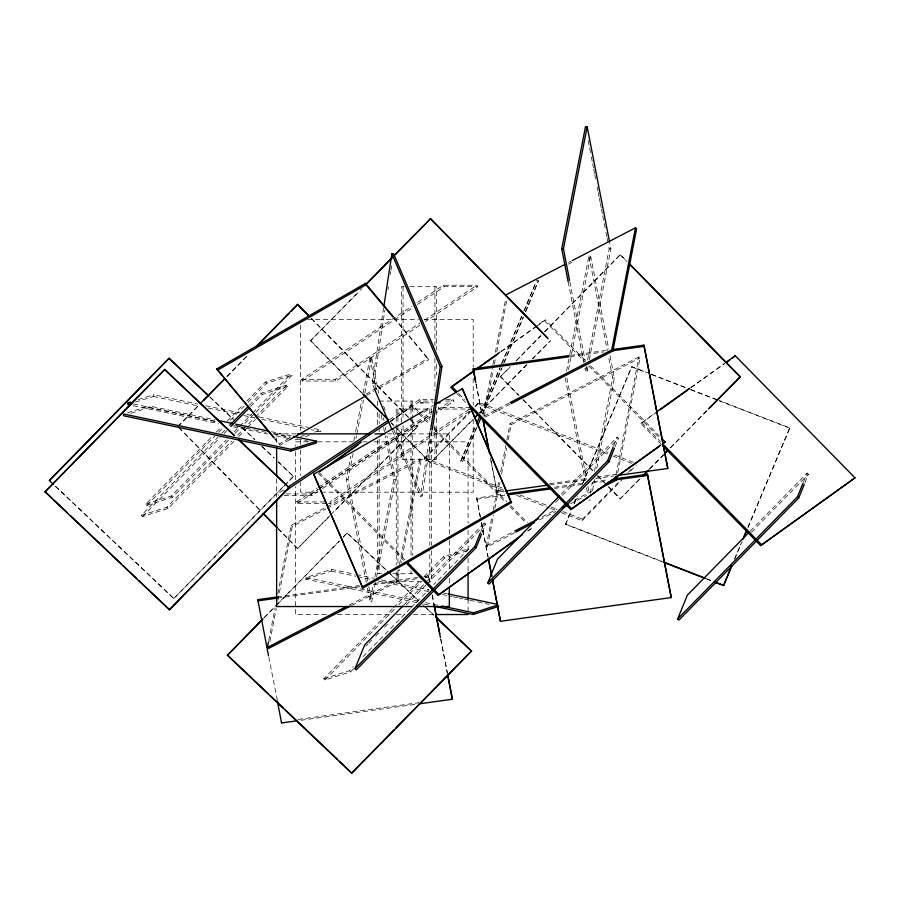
<?xml version="1.0" encoding="UTF-8"?>
<svg xmlns="http://www.w3.org/2000/svg" width="900" height="900" viewBox="0 0 900 900"><rect width="100%" height="100%" fill="white"/><g stroke="black" fill="none" stroke-linecap="round" stroke-linejoin="round"><path stroke-width="0.67" stroke-dasharray="4.5 3.38" d="M55.462 486.473L173.734 598.613L283.702 486.202M173.734 598.613L293.512 476.505L278.235 461.689M343.249 537.21L347.197 532.89L386.955 570.589M374.85 389.779L372.105 383.366L383.67 307.598M376.493 389.61L373.748 383.186L384.896 310.185M388.058 289.519L388.474 286.762M390.364 274.365L390.791 271.609M390.994 270.236L391.838 264.724M432.034 431.325L422.145 496.069L420.491 496.238L430.38 431.494M268.74 640.586L275.141 607.658M277.808 593.944L291.127 525.341L325.834 507.375M269.865 641.61L276.266 608.681M277.864 600.446L292.252 526.365L325.721 509.04M366.3 582.514L346.309 479.621L350.843 456.3M353.779 441.202L355.376 432.968M355.646 431.606L361.766 400.05M363.105 393.188L370.035 357.514L371.723 357.514L378.652 393.188M367.729 581.141L348.007 479.621L353.07 453.555M356.006 438.457L356.535 435.713M356.805 434.34L363.465 400.05M364.793 393.188L371.723 357.514M375.457 582.514L371.723 601.729L370.035 601.729L373.23 585.259M374.827 577.035L393.75 479.621L385.223 435.713M376.526 577.035L395.438 479.621L386.91 435.713M349.223 605.104L396.315 580.725L398.452 569.745M399.521 564.255L420.03 458.618L421.155 459.641L401.175 562.534M351.585 605.486L397.44 581.749L399.836 569.396M483.109 415.305L492.705 365.918M492.975 364.545L494.032 359.055M495.371 352.192L505.766 298.688M484.234 416.329L493.29 369.675M494.359 364.196L495.697 357.334M496.755 351.844L506.88 299.711M514.699 532.688L487.429 546.806L486.304 545.783L492.165 515.599M493.234 510.109L499.095 479.925M500.692 471.69L505.755 445.624M506.824 440.134L510.019 423.675L638.921 356.951L640.046 357.975L617.67 473.22M487.429 546.806L493.56 515.25M494.887 508.387L499.95 482.321M501.548 474.086L506.61 448.02M508.207 439.785L511.144 424.699L640.046 357.975M566.539 371.093L569.464 355.995M569.734 354.634L588.926 255.847L590.614 255.847L608.738 349.144M568.496 369.72L590.614 255.847M587.959 366.84L587.16 370.957L585.461 370.957L586.26 366.84M587.599 359.978L609.176 248.85L608.377 244.732M589.286 359.978L610.875 248.85L609.806 243.36M590.254 493.2L592.391 482.22M594.518 471.24L612.641 377.955L608.377 355.995M592.481 490.455L594.607 479.475M596.745 468.506L614.329 377.955L609.806 354.634M616.005 474.941L638.921 356.951M131.04 413.28L148.916 407.621L149.254 405.934L215.123 419.827M135.394 402.086L153.27 396.428L153.607 394.729L197.516 403.999M314.156 428.603L321.007 430.054L320.67 431.741L311.074 429.716M416.936 602.606L305.786 579.161L306.124 577.474L331.65 569.374L354.983 574.301M305.786 579.161L331.312 571.061L331.65 569.374M503.719 490.32L424.091 459.45L424.53 457.942L470.07 411.3M475.447 406.856L478.789 402.368L608.018 452.464M561.161 512.584L582.041 520.684L582.48 519.165L619.301 481.455M477.09 426.994L462.386 461.812L460.8 461.149L475.335 425.824M462.386 461.812L476.921 426.488M524.486 310.264L536.85 280.091L538.436 280.766L525.533 312.221M480.892 531.585L484.447 522.844L485.685 524.048L482.13 532.789M613.688 445.804L617.231 437.074L618.48 438.266L614.419 448.256M803.565 481.804L807.12 473.074L808.357 474.266L804.296 484.256M480.78 412.92L500.918 365.209M501.457 363.915L523.238 312.334M523.778 311.051L535.759 282.679M460.8 461.149L476.032 425.036M480.938 413.426L499.995 368.291M502.166 363.139L521.764 316.71M482.366 413.595L501.424 368.46M503.595 363.296L523.192 316.879M525.375 311.715L538.436 280.766M482.524 414.101L502.121 367.673M504.304 362.52L523.361 317.374M662.22 561.791L565.627 524.351L570.859 511.099M574.121 503.359L576.304 498.195M582.289 484.009L631.822 366.66L650.104 373.736M565.627 524.351L571.613 510.165M574.335 503.719L577.597 495.979M583.043 483.086L631.822 366.66M734.254 559.418L740.779 543.949M747.855 527.175L789.773 427.882L719.28 400.556M735.008 558.495L742.084 541.733M748.069 527.546L789.773 427.882M390.06 422.021L412.549 405.529L418.444 411.536M536.535 326.475L545.344 319.759L585.596 360.787M661.477 444.521L640.856 423.495L655.369 412.706M474.907 406.339L478.789 402.368M424.091 459.45L470.599 411.817M628.02 472.522L632.869 467.561M582.041 520.684L621.765 479.993M630.484 471.06L636.3 465.109M177.716 426.532L199.316 404.516M226.811 376.493L248.411 354.476M178.054 426.532L198.675 405.517M227.138 376.493L248.737 354.476M228.42 440.201L172.463 497.25L146.936 505.339L145.721 504.124L212.479 436.061M216.405 432.067L221.31 427.061M227.205 421.054L242.91 405.045M246.847 401.04L265.5 382.016L291.026 373.928L292.241 375.142L242.167 426.195M146.936 505.339L214.672 436.286M218.61 432.281L223.515 427.275M230.389 420.266L244.136 406.26M248.062 402.255L266.715 383.243L292.241 375.142M361.564 392.805L310.511 340.751L358.616 291.713M310.511 340.751L361.901 288.709M233.899 441.394L168.109 508.444L142.582 516.544L141.368 515.329L217.946 437.254M221.873 433.249L224.82 430.245M249.368 405.225L261.146 393.221L286.673 385.121L287.887 386.348L256.477 418.376M142.582 516.544L220.151 437.479M224.078 433.474L227.014 430.47M250.583 406.451L262.361 394.436L287.887 386.348M145.721 504.124L171.248 496.035L226.226 439.988M234.079 431.978L251.752 413.966M252.731 412.965L291.026 373.928M235.294 433.192L241.189 427.196M141.368 515.329L166.894 507.229L231.694 441.169M237.589 435.173L254.273 418.151M255.263 417.15L286.673 385.121M238.804 436.387L246.656 428.377M247.635 427.376L255.487 419.377M284.692 485.201L293.524 476.19M277.864 528.626L297.495 548.64L329.895 515.61M330.874 514.609L417.611 426.532L333.18 512.606M297.495 548.64L329.254 516.611M263.745 617.962L274.545 606.949M275.524 605.947L339.345 540.9M343.271 536.895L347.197 532.89M519.041 395.775L500.389 376.751L510.21 366.75M516.094 360.743L540.641 335.723M544.567 331.718L620.168 254.644L626.389 260.651M264.713 617.276L276.491 605.273M277.47 604.271L339.322 541.215M500.389 376.751L510.536 366.75M516.431 360.743L540.979 335.723M544.905 331.718L620.505 254.644M394.942 426.825L430.29 462.859L472.5 419.827M479.374 412.819L526.5 364.781M532.395 358.774L550.406 340.751L532.733 358.774M430.29 462.859L472.838 419.827M479.711 412.819L526.837 364.781M353.464 668.891L350.516 671.895L324.979 679.984L323.764 678.769L392.49 608.704M393.48 607.702L419.985 580.68M423.911 576.686L443.543 556.661L469.08 548.572L433.733 584.606M324.979 679.984L394.695 608.929M398.621 604.924L421.2 581.906M425.126 577.901L444.769 557.887L467.741 550.597M403.931 604.924L424.553 583.898M425.531 582.896L484.447 522.844M365.906 646.155L367.864 644.153M368.854 643.151L371.801 640.148M375.728 636.143L379.654 632.137M384.559 627.131L387.506 624.127M406.159 605.115L425.79 585.101M426.78 584.1L485.685 524.048M323.764 678.769L349.301 670.68L353.228 666.675M363.037 656.663L410.164 608.625M411.154 607.624L428.816 589.613M561.274 494.123L617.231 437.074M555.637 502.324L558.585 499.32M562.511 495.315L618.48 438.266M608.389 486.844L620.168 498.859L640.789 477.844M649.62 468.832L663.367 454.826M670.241 447.817L707.546 409.781M620.168 498.859L641.115 477.844M649.957 468.832L663.705 454.826M670.579 447.817L707.884 409.781M750.173 531.124L807.12 473.074M751.41 532.316L808.357 474.266M390.87 420.998L412.549 405.529M500.85 351.484L545.344 319.759M501.176 351.697L535.399 327.285M690.727 387.484L724.95 363.071M640.856 423.495L655.684 412.92M691.054 387.697L724.129 364.095M527.771 530.887L532.327 527.636L528.086 531.101M419.67 325.361L335.947 381.049L302.4 381.049L301.478 379.609L411.952 306.124M417.769 302.265L443.351 285.244L476.887 285.244L477.81 286.695L425.486 321.502M302.4 381.049L412.875 307.575M417.521 304.481L444.274 286.695L477.81 286.695M301.478 379.609L335.025 379.609L419.906 323.145M424.564 320.051L476.887 285.244M283.41 490.106L277.594 493.965L278.516 495.416M389.228 419.715L419.456 399.611L433.44 399.611M390.15 421.166L420.39 401.051L432.968 401.051M326.632 503.381L297.281 503.381L296.359 501.941L317.295 488.014M318.454 487.238L432.416 411.446M285.975 493.965L311.13 493.965L318.105 489.33M319.275 488.554L430.909 414.304M437.884 409.657L453.004 399.611L453.926 401.051L436.489 412.661M297.281 503.381L318.218 489.465M319.376 488.689L431.01 414.439M284.108 495.416L312.064 495.416L317.869 491.546M322.526 488.452L430.673 416.52M469.44 409.129L329.906 501.941L330.829 503.381L470.374 410.569M289.114 438.334L279.36 443.947L274.894 438.593M365.873 394.178L428.006 358.425L428.625 359.719L375.019 390.566M289.733 439.639L279.979 445.241L274.613 438.817M366.48 395.471L373.793 391.264M424.586 410.423L433.114 405.517M424.103 412.11L431.415 407.902M568.53 262.496L571.016 261.214M568.418 264.161L572.141 262.238M484.088 416.036L508.871 403.2M485.201 417.06L509.996 404.224M327.071 506.734L420.03 458.618M326.959 508.399L421.155 459.641M486.304 545.783L513.574 531.664M542.081 516.904L556.954 509.209M574.301 500.231L594.135 489.96M539.483 519.851L555.592 511.515M570.476 503.82L586.586 495.473M138.285 399.589L153.607 394.729M127.552 412.808L149.254 405.934M300.589 436.522L304.414 435.308M314.629 432.067L321.007 430.054M295.144 439.83L297.697 439.02M305.359 436.59L309.184 435.375M570.398 355.387L607.894 350.179M570.499 356.58L603.821 351.956M503.966 491.22L497.025 492.188L496.924 490.984L503.876 490.027M549.686 483.66L587.171 478.451M596.891 477.101L616.331 474.401M549.788 484.853L585.889 479.846M595.597 478.496L613.654 475.988M480.229 517.016L476.674 497.981L504.439 494.123M554.423 487.181L582.188 483.334M593.291 481.781L608.569 479.666M476.764 499.185L505.924 495.135M554.512 488.385L582.289 484.526M592.009 483.176L605.891 481.252M277.222 596.947L359.134 585.574M374.411 583.459L418.838 577.283M424.384 576.518L428.558 575.933L429.885 582.795M277.312 598.151L360.619 586.586M373.118 584.842L418.928 578.486M425.869 577.519L428.647 577.136L428.558 575.933M298.159 719.449L418.95 702.664M301.027 720.259L417.656 704.059M372.105 383.366L373.748 383.186M609.176 248.85L610.875 248.85M404.156 286.695L401.355 286.695L401.355 424.271M409.748 286.695L436.59 286.695L436.59 349.864M307.553 319.5L418.455 319.5M424.08 319.5L473.209 319.5L473.209 367.234M612.641 377.955L614.329 377.955M446.017 399.611L453.004 399.611M379.17 401.051L412.706 401.051L412.706 417.904M445.545 401.051L453.926 401.051M424.688 402.829L433.103 402.829M470.374 407.576L438.233 407.576L439.155 409.027L471.296 409.027M296.291 433.868L276.637 433.868L276.637 443.689M387.551 433.868L449.325 433.868L449.325 534.949M308.048 441.832L295.414 441.832L295.414 446.04M317.869 441.832L352.969 441.832M362.801 441.832L367.009 441.832M374.029 441.832L468.09 441.832L468.09 523.26M346.309 479.621L348.007 479.621M393.75 479.621L395.438 479.621M588.926 500.062L590.614 500.062M296.359 501.941L327.105 501.941M328.027 503.381L330.829 503.381M381.96 573.739L377.471 573.739L377.471 440.359M392.85 573.739L412.706 573.739M421.695 581.704L396.236 581.704L396.236 571.882M326.295 614.52L295.414 614.52L295.414 486.765M337.522 614.52L390.881 614.52M396.495 614.52L404.921 614.52M413.336 614.52L434.396 614.52M205.751 405.731L240.053 412.965M246.915 414.416L253.778 415.868M259.267 417.026L308.666 427.444M153.27 396.428L198.551 405.979M208.159 408.004L236.97 414.079M243.833 415.53L254.812 417.848M261.664 419.287L305.584 428.558M271.384 431.696L291.96 436.039M133.56 403.988L217.271 421.639M236.475 425.7L240.593 426.566M273.532 433.507L289.991 436.984M148.916 407.621L217.53 422.089M233.989 425.565L244.969 427.882M246.341 428.175L266.929 432.517M273.78 433.957L290.25 437.434M297.113 438.885L308.093 441.202M133.222 405.675L218.306 423.619M233.393 426.803L267.705 434.036M275.929 435.78L289.654 438.671M356.355 574.594L374.197 578.351M381.049 579.803L429.075 589.928M442.8 592.83L448.29 593.977M331.312 571.061L356.017 576.281M357.39 576.562L371.115 579.465M377.966 580.905L428.738 591.615M442.463 594.518L452.07 596.543M453.442 596.824L457.56 597.701M458.933 597.982L463.05 598.86M464.423 599.141L468.54 600.019M469.912 600.3L489.116 604.35M306.124 577.474L418.646 601.211M425.509 602.651L437.861 605.261M423.799 604.058L429.289 605.216M651.409 374.243L689.265 388.924M690.57 389.43L717.975 400.05M632.036 367.02L646.403 372.589M651.623 374.614L689.479 389.284M690.784 389.79L718.2 400.41M719.505 400.916L789.986 428.243M614.543 454.995L635.434 463.084M478.35 403.886L611.494 455.49M612.799 455.996L634.995 464.603M424.53 457.942L502.853 488.295M519.829 494.876L549.844 506.509M551.149 507.015L556.38 509.04M562.905 511.571L582.48 519.165M516.78 495.382L549.405 508.027M550.71 508.534L555.941 510.559M565.414 523.991L662.006 561.431M706.387 578.633L711.619 580.658M706.613 578.992L711.832 581.018M527.209 303.817L528.795 304.481M470.43 437.423L472.027 438.098M510.019 423.675L511.144 424.699M396.315 580.725L397.44 581.749M291.127 525.341L292.252 526.365M209.925 396.911L233.37 419.152M242.55 427.849L254.779 439.459M261.923 446.22L274.151 457.819M209.914 397.238L233.359 419.468M241.515 427.196L254.768 439.774M261.9 446.535L274.14 458.134M278.213 462.004L293.512 476.505M387.979 571.556L418.556 600.559M424.676 606.364L433.856 615.06M347.175 533.205L388.98 572.839M390.004 573.806L418.545 600.874M422.629 604.744L425.678 607.646M426.701 608.614L433.834 615.375M55.485 486.146L173.745 598.298M443.543 556.661L444.769 557.887M265.5 382.016L266.715 383.243M261.146 393.221L262.361 394.436M349.301 670.68L350.516 671.895M171.248 496.035L172.463 497.25M166.894 507.229L168.109 508.444M620.168 254.644L627.041 261.653M590.501 365.794L659.227 435.859M544.523 320.771L584.775 361.811M588.701 365.816L660.375 438.874M641.678 422.471L660.33 441.495M500.726 376.751L518.4 394.774M523.305 399.769L593.989 471.836M597.926 475.841L604.789 482.85M608.726 486.844L620.505 498.859M522.967 399.769L593.663 471.836M597.589 475.841L604.462 482.85M458.674 393.48L464.558 399.488M456.874 393.502L466.684 403.515M419.423 412.537L430.223 423.551M434.149 427.556L506.801 501.615M510.728 505.62L527.423 522.63M411.728 406.553L417.623 412.56M418.601 413.561L429.401 424.575M434.306 429.57L505.98 502.639M509.906 506.644L525.623 522.653M311.58 318.442L417.611 426.532M311.243 318.442L417.274 426.532M310.838 340.751L361.901 392.805M391.354 422.831L393.311 424.822M397.238 428.827L430.627 462.859M391.016 422.831L393.964 425.824M319.005 472.252L405.405 560.329M318.184 473.276L403.605 560.351M179.032 427.534L261.506 511.605M278.201 528.626L297.832 548.64M178.695 427.534L261.169 511.605M394.043 317.7L428.006 358.425M393.761 317.936L428.625 359.719M443.351 285.244L444.274 286.695M419.456 399.611L420.39 401.051M335.025 379.609L335.947 381.049M311.13 493.965L312.064 495.416M383.647 406.282L385.29 410.13M393.548 429.368L422.145 496.069M392.445 430.83L420.491 496.238M588.127 140.468L591.064 155.554M591.322 156.926L592.391 162.416M592.661 163.789L593.46 167.906M593.73 169.279L594.529 173.396M594.788 174.769L595.586 178.875M597.184 187.11L597.994 191.227M598.252 192.6L599.051 196.718M599.321 198.09L600.12 202.208M600.39 203.58L601.189 207.686M601.447 209.059L602.516 214.549M602.786 215.921L605.711 231.019M605.981 232.391L606.78 236.498M607.05 237.87L608.119 243.36M588.926 255.847L607.309 350.516M569.835 281.779L585.293 361.35M586.361 366.84L587.16 370.957M568.148 281.779L583.864 362.723M584.933 368.213L585.461 370.957M566.899 377.955L586.62 479.475M587.947 486.338L589.286 493.2M565.2 377.955L585.191 480.848M586.519 487.71L587.587 493.2M476.145 383.974L482.006 414.157M491.062 460.8L496.924 490.984M475.976 383.794L481.838 413.978M490.365 457.886L497.025 492.188M476.674 497.981L480.397 517.196M481.466 522.675L488.126 556.976M481.298 522.506L487.957 556.808M432.281 595.148L434.149 604.744M440.809 639.045L447.48 673.346M428.647 577.136L429.446 581.254M432.113 594.967L433.98 604.575M440.64 638.876L447.3 673.166M383.445 417.881L383.985 420.626M385.312 427.489L385.853 430.234M370.035 357.514L376.155 389.07M381.229 415.136L382.556 421.999M383.625 427.489L384.952 434.34M368.798 586.631L371.723 601.729M367.369 588.004L370.035 601.729M268.796 657.101L277.234 699.806M473.209 378.461L473.209 405.146M473.209 419.175L473.209 492.188L300.532 492.188L300.532 482.355M468.09 530.28L468.09 549.934M468.09 558.36L468.09 570.994M468.09 599.074L468.09 613.114M449.325 540.562L449.325 568.642M449.325 578.464L449.325 584.089M436.59 363.904L436.59 375.142M436.59 410.243L436.59 459.371L401.355 459.371L401.355 425.678M434.902 286.695L434.902 345.656M434.902 358.29L434.902 390.577M434.902 425.678L434.902 459.371M431.471 413.235L431.471 409.027L396.236 409.027L396.236 427.275M431.471 431.483L431.471 545.209M431.471 550.822L431.471 581.704L429.784 581.704L429.784 550.822M429.784 409.027L429.784 420.255M429.784 431.483L429.784 545.209M412.706 419.31L412.706 555.491M411.019 401.051L411.019 555.491M411.019 570.926L411.019 573.739M403.054 286.695L403.054 420.064M403.054 425.678L403.054 459.371M397.935 409.027L397.935 563.456M397.935 570.476L397.935 581.704M396.236 428.681L396.236 564.863M379.17 413.685L379.17 423.517M379.17 429.131L379.17 431.944M379.17 438.964L379.17 573.739M377.471 401.051L377.471 406.665M377.471 412.29L377.471 424.924M300.532 325.114L300.532 430.414M300.532 440.235L300.532 444.454M300.532 450.067L300.532 475.335M295.414 451.665L295.414 479.745M276.637 478.789L276.637 497.036"/><path stroke-width="1.35" d="M239.22 440.021L289.159 487.699L169.38 609.806L45 491.861L164.79 369.439L234.124 435.184M53.426 484.537L49.365 480.353L169.144 358.245L208.901 395.955M45 491.861L164.79 369.439M49.354 480.668L169.144 358.245M169.38 609.806L197.865 580.466M435.892 616.995L471.555 651.15L351.776 773.258L227.396 655.312L262.755 618.964M351.776 773.258L339.559 761.344M383.884 306.225L391.882 253.879L393.525 253.699L441.923 366.581L432.236 429.941M430.594 430.121L440.269 366.75L391.882 253.879M350.336 606.127L268.537 648.472L267.412 647.449L268.481 641.959M568.148 281.779L561.746 248.85L585.461 126.742L587.16 126.742L609.548 241.987M569.565 280.406L563.445 248.85L587.16 126.742M510.109 402.559L611.752 349.954L635.467 227.846L636.592 228.87L612.877 350.978L511.234 403.582M605.295 484.189L615.206 479.059L615.746 476.314M597.746 489.701L616.331 480.082L617.13 475.965M130.624 402.019L128.07 402.829L127.733 404.516L130.477 405.09M290.79 451.024L291.127 449.336L316.665 441.248L316.327 442.935L290.79 451.024L123.39 415.71L123.728 414.022L291.127 449.336M433.406 606.082L473.197 614.475L473.535 612.788L497.79 605.092M481.624 534.038L476.044 547.762L356.265 669.87L355.027 668.666L364.669 644.951L402.952 605.925M355.027 668.666L474.806 546.57L480.386 532.834M614.419 448.256L608.839 461.981L489.06 584.089L487.822 582.896L497.452 559.17L559.305 496.125M487.822 582.896L607.601 460.789L613.181 447.053M804.296 484.256L798.716 497.981L678.938 620.089L677.7 618.896L687.33 595.17L749.194 532.125M677.7 618.896L797.479 496.789L803.059 483.053M476.584 423.743L479.846 416.014M477.63 425.711L480.892 417.971M731.745 566.235L723.577 585.574L731.531 565.864M744.053 536.209L746.224 531.045M743.175 539.145L746.989 530.123M455.884 392.501L450.979 387.495L451.8 386.483L473.468 371.014M406.553 563.355L437.963 595.384L522.067 534.96M469.631 406.519L570.757 509.603L660.555 445.118M664.301 442.879L665.123 441.855L662.175 438.851M662.456 445.522L760.635 545.602L855 477.855L735.221 355.748L732.116 358.402M760.635 545.602L855 477.855M200.295 403.515L224.843 378.495M256.264 346.466L297.495 304.425L309.611 316.44M203.58 400.511L224.201 379.496M256.601 346.466L289.001 313.436M290.959 311.434L297.832 304.425M365.49 284.704L391.995 257.681M393.964 255.679L430.627 218.655L547.459 337.748M366.806 283.702L392.332 257.681M395.28 254.678L430.627 218.655M229.725 425.25L248.377 406.226M230.951 426.465L249.604 407.452M199.834 578.464L241.065 536.434M243.034 534.431L289.17 487.384M227.396 655.312L262.744 619.279M474.469 417.825L477.416 414.821M474.806 417.825L477.754 414.821M642.746 475.841L647.663 470.835M664.346 453.825L667.294 450.821M708.525 408.78L740.284 376.751L709.841 407.779M352.777 771.941L394.009 729.9M395.978 727.898L471.577 650.835M643.084 475.841L648.979 469.834M664.684 453.825L667.631 450.821M320.152 471.442L361.215 442.147M326.171 467.584L358.11 444.803M476.899 368.572L499.714 352.305M450.979 387.495L473.794 371.228M477.214 368.786L497.745 354.139M656.505 411.896L689.591 388.305M726.097 362.261L735.221 355.748M660.251 409.669L687.634 390.139M726.413 362.475L729.832 360.034M437.963 595.384L517.826 538.425M662.839 443.486L665.123 441.855M570.757 509.603L659.734 446.141M288.056 487.012L388.058 420.491M284.332 491.546L388.991 421.942M273.724 437.749L216.787 368.933L365.434 283.41L393.142 316.631M217.406 370.238L366.053 284.715L392.873 316.856M289.733 439.639L365.265 396.169M435.555 404.111L462.353 388.688L511.481 502.56L362.846 588.082L313.718 474.221L423.371 411.12M362.104 587.092L510.75 501.57L462.353 388.688M506.565 294.57L564.817 264.42M572.254 260.572L635.467 227.846M267.412 647.449L346.736 606.386M514.811 531.023L538.358 518.827M515.936 532.046L534.521 522.416M563.04 507.668L567.99 505.103M473.197 614.475L498.724 606.386M475.706 382.433L473.209 368.876L569.014 355.579M612.056 349.594L643.984 345.161L667.8 468.473L617.816 475.414M473.31 370.08L569.104 356.771M612.146 350.798L644.085 346.365L643.984 345.161M505.361 491.029L547.009 485.246M507.218 493.74L550.26 487.766M615.51 478.699L647.449 474.266L671.254 597.566L500.479 621.281L492.491 580.129M508.702 494.741L551.745 488.767M615.611 479.902L647.539 475.459L647.449 474.266M277.312 598.151L257.873 600.851L257.782 599.648L277.222 596.947M277.324 700.999L281.588 722.959L296.865 720.832M419.051 703.867L452.363 699.232L447.739 674.719M440.269 366.75L441.923 366.581M561.746 248.85L563.445 248.85M420.48 402.829L423.281 402.829M435.904 402.829L440.123 402.829M297.697 433.868L369.304 433.868M374.918 433.868L384.739 433.868M411.424 606.544L276.637 606.544L276.637 499.849M417.037 606.544L449.325 606.544L449.325 586.89M435.803 614.52L468.09 614.52M217.868 420.401L232.954 423.585M235.699 424.17L268.639 431.111M293.332 436.331L316.665 441.248M128.07 402.829L132.188 403.695M448.29 593.977L497.689 604.406M441.968 606.127L473.535 612.788M665.921 562.95L703.778 577.62M715.534 582.176L723.364 585.214M663.525 562.298L705.296 578.486M714.442 582.03L723.577 585.574M611.752 349.954L612.877 350.978M615.206 479.059L616.331 480.082M169.132 358.56L207.866 395.303M435.881 617.31L471.555 651.15M164.779 369.765L234.101 435.499M238.185 439.369L289.159 487.699M227.419 654.998L268.2 693.664M270.236 695.599L283.489 708.165M285.525 710.1L337.522 759.409M45.011 491.546L52.155 498.319M54.191 500.254L67.444 512.82M70.504 515.722L121.478 564.053M123.514 565.988L136.766 578.554M138.814 580.489L169.391 609.491M797.479 496.789L798.716 497.981M607.601 460.789L608.839 461.981M474.806 546.57L476.044 547.762M629.336 263.655L740.284 376.751M629.989 264.656L739.946 376.751M663.278 444.499L761.456 544.579M430.29 218.655L548.1 338.749M451.8 386.483L456.705 391.478M468.484 403.493L571.579 508.579M297.495 304.425L309.274 316.44M363.859 394.796L382.511 413.82M384.48 415.822L388.406 419.827M362.543 393.806L388.069 419.827M407.374 562.331L438.784 594.36M263.464 513.608L277.211 527.625M263.137 513.608L276.874 527.625M216.787 368.933L274.005 437.512M510.75 501.57L511.481 502.56M313.718 474.221L362.846 588.082M365.434 283.41L366.053 284.715M374.85 389.779L391.894 429.548M644.085 346.365L667.8 468.473M647.539 475.459L671.254 597.566M473.209 368.876L475.605 381.229M483.075 419.647L488.666 448.459M482.906 419.468L489.566 453.769M488.666 559.721L491.861 576.191M492.66 580.298L500.479 621.281M488.228 558.18L491.692 576.011M434.419 606.116L439.751 633.555M434.25 605.947L440.381 637.504M447.57 674.539L452.363 699.232M257.782 599.648L268.537 655.729M281.498 721.755L281.588 722.959M468.09 572.4L468.09 599.074M276.637 447.907L276.637 475.976"/></g></svg>
